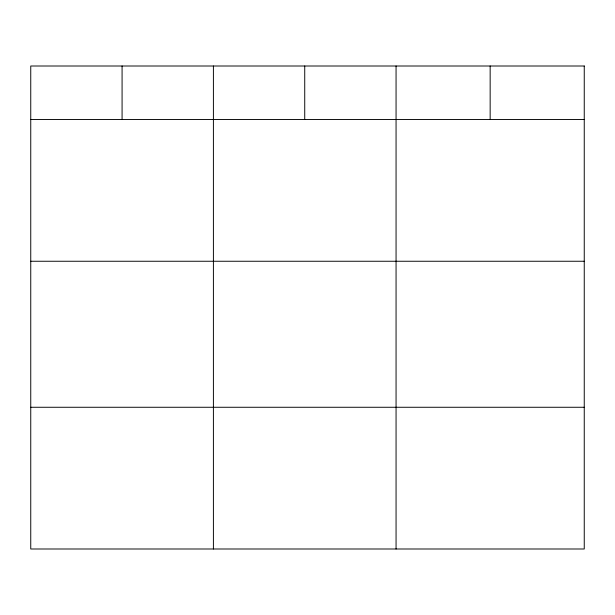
<?xml version="1.0" encoding="UTF-8"?>
<svg xmlns="http://www.w3.org/2000/svg" width="615" height="615" viewBox="0 0 615 615"><rect width="100%" height="100%" fill="white"/><g stroke="black" fill="none" stroke-linecap="round" stroke-linejoin="round"><path stroke-width="0.92" d="M30.75 119.533L584.25 119.533M30.75 261.252L584.25 261.252M30.75 407.268L584.25 407.268M490.155 66.005L490.155 119.533M396.06 66.005L396.06 548.995M304.733 66.005L304.733 119.533M213.405 66.005L213.405 548.995M122.078 66.005L122.078 119.533M584.25 66.005L30.75 66.005L30.75 548.995L584.25 548.995L584.25 66.005"/></g></svg>
